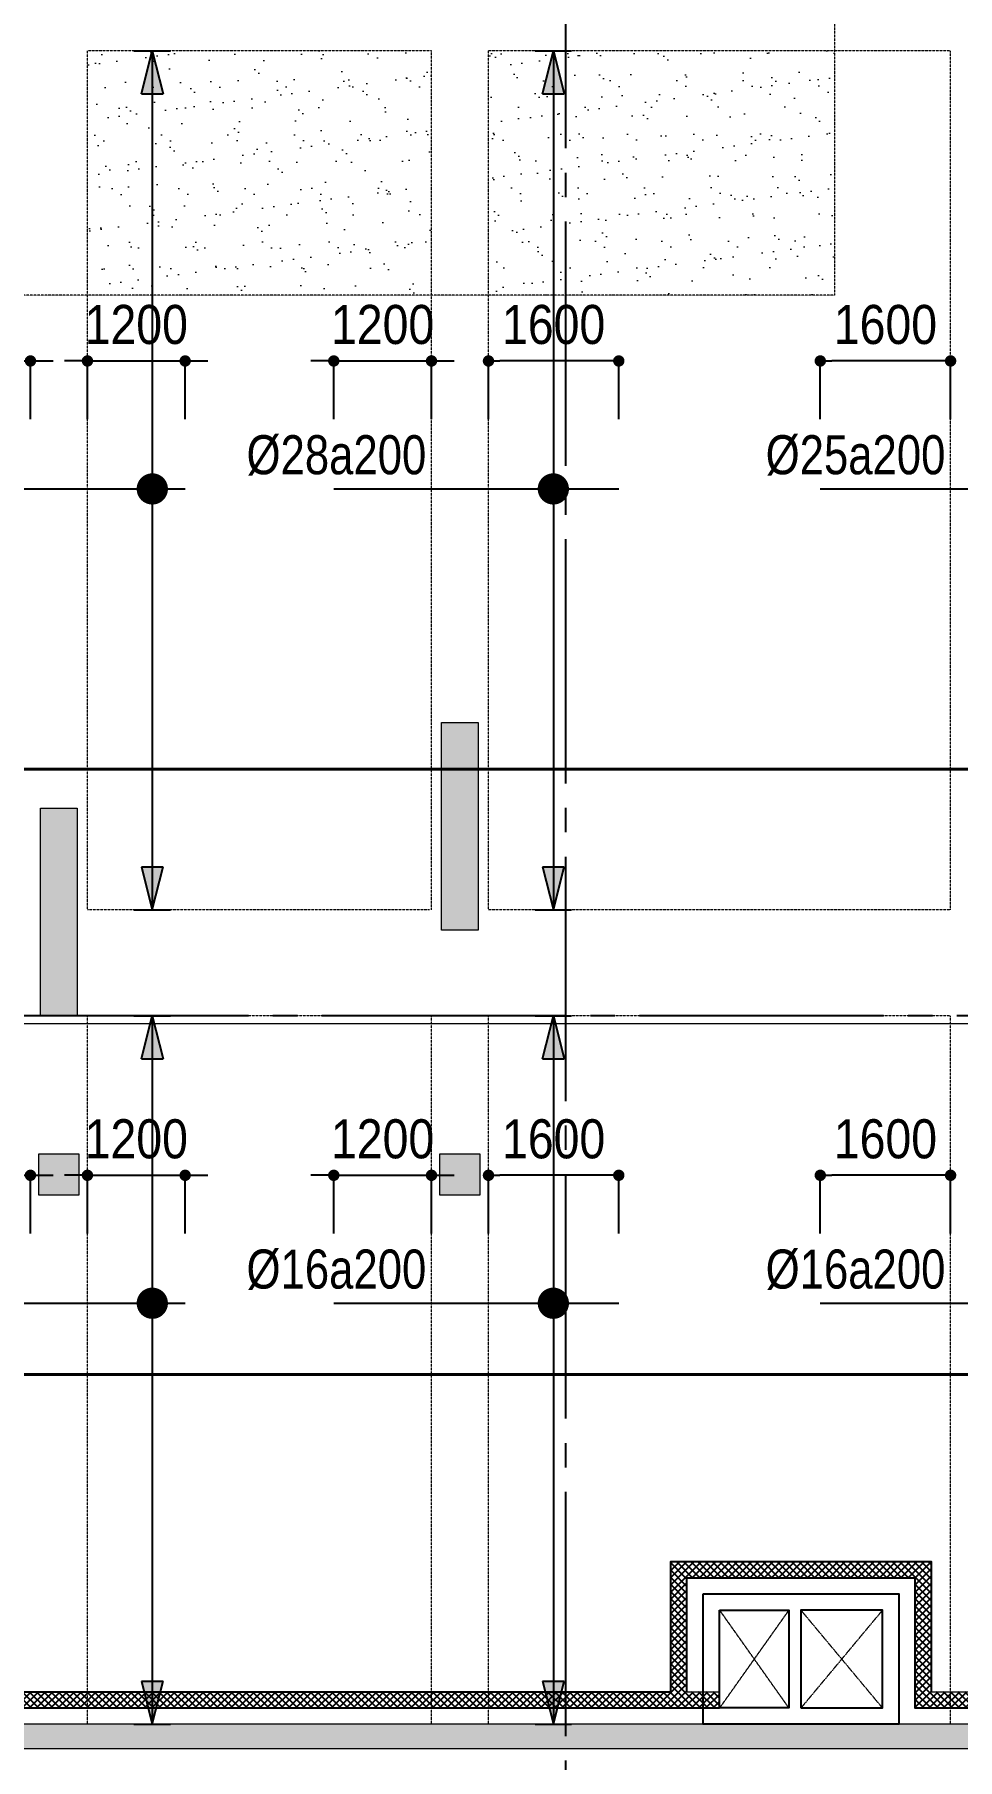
# Model space of a CAD drawing. Header units: millimetres. Extents: x -3819597 to -2591384, y 582389 to 820195.
# Drawn here: x -3667720 to -3656385, y 600848 to 622031 of the extents above; entities that cross this region are included whole.
import ezdxf
from ezdxf.enums import TextEntityAlignment as Align

# ---------------------------------------------------------------- set-up
doc = ezdxf.new("R2010")
doc.units = ezdxf.units.MM
doc.header["$MEASUREMENT"] = 0
for name, pattern in [('CENTER', [2, 1.25, -0.25, 0.25, -0.25]), ('CHG_XX_Cot_Ham 2$0$MB_Luoi truc$0$HTT Hidden 21', [3, 2, -1]), ('CHG_XX_Damsan_Ham 2$0$CHG_XX_Damsan_Ham 2$0$HIDDEN', [0.375, 0.25, -0.125]), ('CHG_XX_Luoi truc$0$MB_Luoi truc$0$Center101', [13, 10, -1, 1, -1]), ('HIDDEN', [0.375, 0.25, -0.125])]:
    doc.linetypes.add(name, pattern=pattern)
doc.layers.get('0').update_dxf_attribs({"lineweight": 9})
doc.layers.get('Defpoints').update_dxf_attribs({"color": 10, "lineweight": 0})
for name, color, linetype in [('02HN. TEXT B', 1, 'Continuous'), ('08HN. SSS X', 6, 'Continuous'), ('12HN. GRID', 1, 'CENTER'), ('CHG_XX_Damsan_Ham 2$0$CHG_XX_Damsan_Ham 2$0$MEP-00-GENERAL-35', 2, 'Continuous'), ('CHG_XX_Luoi truc$0$Grid', 34, 'Continuous'), ('CHG_XX_Luoi truc$0$Grid Line', 8, 'CHG_XX_Luoi truc$0$MB_Luoi truc$0$Center101'), ('dim', 51, 'Continuous')]:
    doc.layers.add(name, color=color, linetype=linetype)
for name, color, linetype, lineweight, plot in [('CHG_XX_Cot_Ham 2$0$NS-Column-H2', 90, 'Continuous', 13, False), ('CHG_XX_Cot_Ham 2$0$NS-Column-H2 @ 1', 90, 'Continuous', 13, False), ('CHG_XX_Cot_Ham 2$0$NS-Column-H2 @ 150', 90, 'Continuous', 13, False)]:
    doc.layers.add(name, color=color, linetype=linetype, lineweight=lineweight, plot=plot)
for name, color, linetype, lineweight in [('CHG_XX_Cot_Ham 2$0$NS-Pier-H2', 150, 'Continuous', 13), ('CHG_XX_Cot_Ham 2$0$NS-Pier-H2 @ 1', 150, 'Continuous', 13), ('CHG_XX_Cot_Ham 2$0$NS-Pier-H2 @ 150', 150, 'Continuous', 13), ("CHG_XX_Damsan_Ham 2$0$CHG_XX_Damsan_Ham 2$0$'S_General_Hidden_1 Thin", 1, 'CHG_XX_Damsan_Ham 2$0$CHG_XX_Damsan_Ham 2$0$HIDDEN', 18), ('CHG_XX_Damsan_Ham 2$0$CHG_XX_Damsan_Ham 2$0$CHG_XX_Damsan_Ham 2$0$Start net bao', 3, 'Continuous', 18), ('CHG_XX_Damsan_Ham 2$0$CHG_XX_Damsan_Ham 2$0$DBAO', 3, 'Continuous', 13), ('CHG_XX_Damsan_Ham 2$0$CHG_XX_Damsan_Ham 2$0$DMo', 9, 'CHG_XX_Damsan_Ham 2$0$CHG_XX_Damsan_Ham 2$0$HIDDEN', 9), ('CHG_XX_Damsan_Ham 2$0$CHG_XX_Damsan_Ham 2$0$DTE-MEP-H-SLAB TEXT', 3, 'Continuous', 0), ('CHG_XX_Damsan_Ham 2$0$CHG_XX_Damsan_Ham 2$0$mach ngung thi cong', 6, 'Continuous', 13), ('CHG_XX_Damsan_Ham 2$0$CHG_XX_Damsan_Ham 2$0$Start hatch', 8, 'Continuous', 25), ('CHG_XX_Damsan_Ham 2$0$CHG_XX_Damsan_Ham 2$0$Start net bao', 3, 'Continuous', 18), ('CHG_XX_Damsan_Ham 2$0$HATCH', 57, 'Continuous', 9), ('CHG_XX_Damsan_Ham 2$0$mach ngung thi cong', 6, 'Continuous', 13), ('thep chay suot', 5, 'HIDDEN', 40)]:
    doc.layers.add(name, color=color, linetype=linetype, lineweight=lineweight)
doc.styles.add('[HN042014]STYLE', font='arial.ttf', dxfattribs={"width": 0.8})
doc.styles.add('CHG_XX_Luoi truc$0$MB_Luoi truc$0$Grid A-F$0$VNI-HelveCB', font='VHELVCB_0.TTF')
doc.styles.add('MB_Luoi truc$0$Arial_C', font='arial.ttf', dxfattribs={"width": 0.85})
doc.dimstyles.new('200', dxfattribs={"dimscale": 200, "dimtxt": 2.4, "dimasz": 0.7, "dimexe": 0.0003, "dimexo": 0, "dimgap": 1, "dimtad": 1, "dimdec": 0, "dimzin": 12, "dimdsep": 46, "dimtxsty": 'MB_Luoi truc$0$Arial_C', "dimblk": 'MB_Luoi truc$0$_Dot', "dimcen": 0.5, "dimclrd": 256, "dimclre": 8, "dimclrt": 1, "dimadec": 0, "dimazin": 0, "dimtfac": 1, "dimtdec": 0, "dimtix": 1, "dimtmove": 2, "dimatfit": 3, "dimldrblk": 'MB_Luoi truc$0$HTT Arrow 30', "dimfxl": 1, "dimtolj": 1, "dimtzin": 0, "dimlwe": -1, "dimarcsym": 0})

# ---------------------------------------------------------------- blocks, each defined once
blk = doc.blocks.new('*U710')
at = {"layer": 'thep chay suot', "linetype": 'HIDDEN', "ltscale": 10}
blk.add_line((-14696.6, 0), (9801.3, 0), dxfattribs=at)
at = {"layer": '02HN. TEXT B', "linetype": 'ByBlock', "style": '[HN042014]STYLE', "width": 0.8, "flags": 8}
blk.add_attdef('0', text='', height=160, dxfattribs=at).set_placement((-351.3, 260), align=Align.MIDDLE_CENTER)
blk.add_attdef('1', text='', height=160, dxfattribs=at).set_placement((151.8, 180), align=Align.MIDDLE_LEFT)
at = {"layer": 'Defpoints', "color": 9, "linetype": 'ByBlock', "style": '[HN042014]STYLE', "width": 0.8, "flags": 9}
for tag, p in [('2', (-13745.6, -1000)), ('3', (-13745.6, -1404.8)), ('4', (-13745.6, -1809.5)), ('5', (-13745.6, -2200))]:
    blk.add_attdef(tag, text='', height=250, dxfattribs=at).set_placement(p, align=Align.MIDDLE_CENTER)
blk = doc.blocks.new('MB_Luoi truc$0$_Dot')
at = {"color": 0, "linetype": 'ByBlock', "lineweight": -2}
blk.add_line((-0.5, 0), (-1, 0), dxfattribs=at)
at = {"color": 0, "linetype": 'ByBlock', "const_width": 0.5}
blk.add_lwpolyline([(-0.25, 0, 1), (0.25, 0, 1)], format="xyb", close=True, dxfattribs=at)
blk = doc.blocks.new('*D601')
at = {"layer": 'Defpoints', "color": 0, "ltscale": 1500, "transparency": 16777216}
for p in [(-3667770, 608022), (-3669271, 607306), (-3667770, 607306)]:
    blk.add_point(p, dxfattribs=at)
at = {"layer": 'dim', "lineweight": -2, "ltscale": 1500, "transparency": 16777216}
for p, q in [((-3669411, 608022), (-3669551, 608022)), ((-3669271, 608022), (-3667770, 608022)), ((-3667630, 608022), (-3667490, 608022))]:
    blk.add_line(p, q, dxfattribs=at)
at = {"layer": 'dim', "color": 8, "ltscale": 1500, "transparency": 16777216}
for p, q in [((-3669271, 607306), (-3669271, 608022)), ((-3667770, 607306), (-3667770, 608022))]:
    blk.add_line(p, q, dxfattribs=at)
at = {"layer": 'dim', "lineweight": -2, "ltscale": 1500, "transparency": 16777216, "xscale": 140, "yscale": 140, "zscale": 140}
blk.add_blockref('MB_Luoi truc$0$_Dot', (-3669271, 608022), dxfattribs=at)
at = {"layer": 'dim', "lineweight": -2, "ltscale": 1500, "transparency": 16777216, "xscale": 140, "yscale": 140, "zscale": 140, "rotation": 180}
blk.add_blockref('MB_Luoi truc$0$_Dot', (-3667770, 608022), dxfattribs=at)
at = {"layer": 'dim', "color": 1, "ltscale": 1500, "transparency": 16777216, "insert": (-3668520, 608467), "char_height": 480, "attachment_point": 5, "style": 'MB_Luoi truc$0$Arial_C'}
blk.add_mtext('\\A1;1500', dxfattribs=at)
blk = doc.blocks.new('MB_Luoi truc$0$HTT Arrow 30')
blk.add_hatch(color=256).paths.add_polyline_path([(-2.5, 0.375), (-2.5, -0.375), (0, 0)])
at = {"color": 0, "linetype": 'ByBlock', "lineweight": -2}
for p, q in [((0, 0), (-2.5, 0.375)), ((-2.5, -0.375), (-2.5, 0.375)), ((0, 0), (-2.5, -0.375))]:
    blk.add_line(p, q, dxfattribs=at)
blk = doc.blocks.new('*D603')
at = {"layer": 'Defpoints', "color": 0, "ltscale": 1500, "transparency": 16777216}
for p in [(-3665870, 608022), (-3667070, 607306), (-3665870, 607306)]:
    blk.add_point(p, dxfattribs=at)
at = {"layer": 'dim', "lineweight": -2, "ltscale": 1500, "transparency": 16777216}
for p, q in [((-3667210, 608022), (-3667350, 608022)), ((-3667070, 608022), (-3665870, 608022)), ((-3665730, 608022), (-3665590, 608022))]:
    blk.add_line(p, q, dxfattribs=at)
at = {"layer": 'dim', "color": 8, "ltscale": 1500, "transparency": 16777216}
for p, q in [((-3667070, 607306), (-3667070, 608022)), ((-3665870, 607306), (-3665870, 608022))]:
    blk.add_line(p, q, dxfattribs=at)
at = {"layer": 'dim', "lineweight": -2, "ltscale": 1500, "transparency": 16777216, "xscale": 140, "yscale": 140, "zscale": 140}
blk.add_blockref('MB_Luoi truc$0$_Dot', (-3667070, 608022), dxfattribs=at)
at = {"layer": 'dim', "lineweight": -2, "ltscale": 1500, "transparency": 16777216, "xscale": 140, "yscale": 140, "zscale": 140, "rotation": 180}
blk.add_blockref('MB_Luoi truc$0$_Dot', (-3665870, 608022), dxfattribs=at)
at = {"layer": 'dim', "color": 1, "ltscale": 1500, "transparency": 16777216, "insert": (-3666470, 608467), "char_height": 480, "attachment_point": 5, "style": 'MB_Luoi truc$0$Arial_C'}
blk.add_mtext('\\A1;1200', dxfattribs=at)
blk = doc.blocks.new('*D604')
at = {"layer": 'Defpoints', "color": 0, "ltscale": 1500, "transparency": 16777216}
for p in [(-3662845, 608022), (-3664045, 607306), (-3662845, 607306)]:
    blk.add_point(p, dxfattribs=at)
at = {"layer": 'dim', "lineweight": -2, "ltscale": 1500, "transparency": 16777216}
for p, q in [((-3664185, 608022), (-3664325, 608022)), ((-3664045, 608022), (-3662845, 608022)), ((-3662705, 608022), (-3662565, 608022))]:
    blk.add_line(p, q, dxfattribs=at)
at = {"layer": 'dim', "color": 8, "ltscale": 1500, "transparency": 16777216}
for p, q in [((-3664045, 607306), (-3664045, 608022)), ((-3662845, 607306), (-3662845, 608022))]:
    blk.add_line(p, q, dxfattribs=at)
at = {"layer": 'dim', "lineweight": -2, "ltscale": 1500, "transparency": 16777216, "xscale": 140, "yscale": 140, "zscale": 140}
blk.add_blockref('MB_Luoi truc$0$_Dot', (-3664045, 608022), dxfattribs=at)
at = {"layer": 'dim', "lineweight": -2, "ltscale": 1500, "transparency": 16777216, "xscale": 140, "yscale": 140, "zscale": 140, "rotation": 180}
blk.add_blockref('MB_Luoi truc$0$_Dot', (-3662845, 608022), dxfattribs=at)
at = {"layer": 'dim', "color": 1, "ltscale": 1500, "transparency": 16777216, "insert": (-3663445, 608467), "char_height": 480, "attachment_point": 5, "style": 'MB_Luoi truc$0$Arial_C'}
blk.add_mtext('\\A1;1200', dxfattribs=at)
blk = doc.blocks.new('*D605')
at = {"layer": 'Defpoints', "color": 0, "ltscale": 1500, "transparency": 16777216}
for p in [(-3662145, 608022), (-3662145, 607306), (-3660545, 607306)]:
    blk.add_point(p, dxfattribs=at)
at = {"layer": 'dim', "color": 8, "ltscale": 1500, "transparency": 16777216}
for p, q in [((-3662145, 607306), (-3662145, 608022)), ((-3660545, 607306), (-3660545, 608022))]:
    blk.add_line(p, q, dxfattribs=at)
at = {"layer": 'dim', "lineweight": -2, "ltscale": 1500, "transparency": 16777216}
blk.add_line((-3660685, 608022), (-3662005, 608022), dxfattribs=at)
at = {"layer": 'dim', "lineweight": -2, "ltscale": 1500, "transparency": 16777216, "xscale": 140, "yscale": 140, "zscale": 140, "rotation": 180}
blk.add_blockref('MB_Luoi truc$0$_Dot', (-3662145, 608022), dxfattribs=at)
at = {"layer": 'dim', "lineweight": -2, "ltscale": 1500, "transparency": 16777216, "xscale": 140, "yscale": 140, "zscale": 140}
blk.add_blockref('MB_Luoi truc$0$_Dot', (-3660545, 608022), dxfattribs=at)
at = {"layer": 'dim', "color": 1, "ltscale": 1500, "transparency": 16777216, "insert": (-3661345, 608467), "char_height": 480, "attachment_point": 5, "style": 'MB_Luoi truc$0$Arial_C'}
blk.add_mtext('\\A1;1600', dxfattribs=at)
blk = doc.blocks.new('*D606')
at = {"layer": 'Defpoints', "color": 0, "ltscale": 1500, "transparency": 16777216}
for p in [(-3658070, 608022), (-3658070, 607306), (-3656470, 607306)]:
    blk.add_point(p, dxfattribs=at)
at = {"layer": 'dim', "color": 8, "ltscale": 1500, "transparency": 16777216}
for p, q in [((-3658070, 607306), (-3658070, 608022)), ((-3656470, 607306), (-3656470, 608022))]:
    blk.add_line(p, q, dxfattribs=at)
at = {"layer": 'dim', "lineweight": -2, "ltscale": 1500, "transparency": 16777216}
blk.add_line((-3656610, 608022), (-3657930, 608022), dxfattribs=at)
at = {"layer": 'dim', "lineweight": -2, "ltscale": 1500, "transparency": 16777216, "xscale": 140, "yscale": 140, "zscale": 140, "rotation": 180}
blk.add_blockref('MB_Luoi truc$0$_Dot', (-3658070, 608022), dxfattribs=at)
at = {"layer": 'dim', "lineweight": -2, "ltscale": 1500, "transparency": 16777216, "xscale": 140, "yscale": 140, "zscale": 140}
blk.add_blockref('MB_Luoi truc$0$_Dot', (-3656470, 608022), dxfattribs=at)
at = {"layer": 'dim', "color": 1, "ltscale": 1500, "transparency": 16777216, "insert": (-3657270, 608467), "char_height": 480, "attachment_point": 5, "style": 'MB_Luoi truc$0$Arial_C'}
blk.add_mtext('\\A1;1600', dxfattribs=at)
blk = doc.blocks.new('*U613')
at = {"layer": '12HN. GRID', "linetype": 'Continuous'}
h = blk.add_hatch(color=256, dxfattribs=at)
h.dxf.hatch_style = 1
h.paths.add_polyline_path([(-44, 1000.7), (44, 1000.7), (0, 1176.7)])
h = blk.add_hatch(color=256, dxfattribs=at)
h.dxf.hatch_style = 1
h.paths.add_polyline_path([(0, -1723.3), (44, -1547.3), (-44, -1547.3)])
at = {"layer": '08HN. SSS X', "linetype": 'ByBlock', "ltscale": 10}
for p, q in [((-999, 0), (134.4, 0)), ((-999, 0), (-999, 0)), ((134.4, 0), (134.4, 0))]:
    blk.add_line(p, q, dxfattribs=at)
at = {"layer": '12HN. GRID', "linetype": 'Continuous'}
for p, q in [((-75, 1176.7), (75, 1176.7)), ((-44, 1000.7), (0, 1176.7)), ((0, 1176.7), (0, -1723.3)), ((0, 1176.7), (44, 1000.7)), ((-44, 1000.7), (44, 1000.7)), ((-44, -1547.3), (44, -1547.3)), ((-44, -1547.3), (0, -1723.3)), ((0, -1723.3), (44, -1547.3)), ((-75, -1723.3), (75, -1723.3))]:
    blk.add_line(p, q, dxfattribs=at)
at = {"layer": '12HN. GRID', "linetype": 'Continuous', "const_width": 64, "flags": 128}
blk.add_lwpolyline([(-32, 0, 1), (32, 0, 1)], format="xyb", close=True, dxfattribs=at)
at = {"layer": '02HN. TEXT B', "linetype": 'ByBlock', "style": '[HN042014]STYLE', "width": 0.8, "flags": 8}
blk.add_attdef('1', text='', height=160, dxfattribs=at).set_placement((-1255.7, 140), align=Align.MIDDLE_LEFT)
blk.add_attdef('0', text='', height=160, dxfattribs=at).set_placement((1102.5, 160), align=Align.MIDDLE_CENTER)
at = {"layer": 'Defpoints', "color": 9, "linetype": 'ByBlock', "style": '[HN042014]STYLE', "width": 0.8, "flags": 9}
for tag, p in [('2', (3036.6, 12888.4)), ('3', (3036.6, 12483.6)), ('4', (3036.6, 12078.9)), ('5', (3036.6, 11688.4))]:
    blk.add_attdef(tag, text='', height=250, dxfattribs=at).set_placement(p, align=Align.MIDDLE_CENTER)
blk = doc.blocks.new('*U612')
at = {"layer": '12HN. GRID', "linetype": 'Continuous'}
h = blk.add_hatch(color=256, dxfattribs=at)
h.dxf.hatch_style = 1
h.paths.add_polyline_path([(-44, 1000.7), (44, 1000.7), (0, 1176.7)])
h = blk.add_hatch(color=256, dxfattribs=at)
h.dxf.hatch_style = 1
h.paths.add_polyline_path([(0, -1723.3), (44, -1547.3), (-44, -1547.3)])
at = {"layer": '08HN. SSS X', "linetype": 'ByBlock', "ltscale": 10}
for p, q in [((-898.9, 0), (267.8, 0)), ((-898.9, 0), (-898.9, 0)), ((267.8, 0), (267.8, 0))]:
    blk.add_line(p, q, dxfattribs=at)
at = {"layer": '12HN. GRID', "linetype": 'Continuous'}
for p, q in [((-75, 1176.7), (75, 1176.7)), ((-44, 1000.7), (0, 1176.7)), ((0, 1176.7), (0, -1723.3)), ((0, 1176.7), (44, 1000.7)), ((-44, 1000.7), (44, 1000.7)), ((-44, -1547.3), (44, -1547.3)), ((-44, -1547.3), (0, -1723.3)), ((0, -1723.3), (44, -1547.3)), ((-75, -1723.3), (75, -1723.3))]:
    blk.add_line(p, q, dxfattribs=at)
at = {"layer": '12HN. GRID', "linetype": 'Continuous', "const_width": 64, "flags": 128}
blk.add_lwpolyline([(-32, 0, 1), (32, 0, 1)], format="xyb", close=True, dxfattribs=at)
at = {"layer": '02HN. TEXT B', "linetype": 'ByBlock', "style": '[HN042014]STYLE', "width": 0.8, "flags": 8}
blk.add_attdef('1', text='', height=160, dxfattribs=at).set_placement((-1255.7, 140), align=Align.MIDDLE_LEFT)
blk.add_attdef('0', text='', height=160, dxfattribs=at).set_placement((1102.5, 160), align=Align.MIDDLE_CENTER)
at = {"layer": 'Defpoints', "color": 9, "linetype": 'ByBlock', "style": '[HN042014]STYLE', "width": 0.8, "flags": 9}
for tag, p in [('2', (3036.6, 12888.4)), ('3', (3036.6, 12483.6)), ('4', (3036.6, 12078.9)), ('5', (3036.6, 11688.4))]:
    blk.add_attdef(tag, text='', height=250, dxfattribs=at).set_placement(p, align=Align.MIDDLE_CENTER)
blk = doc.blocks.new('*U611')
at = {"layer": '12HN. GRID', "linetype": 'Continuous'}
h = blk.add_hatch(color=256, dxfattribs=at)
h.dxf.hatch_style = 1
h.paths.add_polyline_path([(-44, 1000.7), (44, 1000.7), (0, 1176.7)])
h = blk.add_hatch(color=256, dxfattribs=at)
h.dxf.hatch_style = 1
h.paths.add_polyline_path([(0, -1723.3), (44, -1547.3), (-44, -1547.3)])
at = {"layer": '08HN. SSS X', "linetype": 'ByBlock', "ltscale": 10}
for p, q in [((-1032.2, 0), (267.8, 0)), ((-1032.2, 0), (-1032.2, 0)), ((267.8, 0), (267.8, 0))]:
    blk.add_line(p, q, dxfattribs=at)
at = {"layer": '12HN. GRID', "linetype": 'Continuous'}
for p, q in [((-75, 1176.7), (75, 1176.7)), ((-44, 1000.7), (0, 1176.7)), ((0, 1176.7), (0, -1723.3)), ((0, 1176.7), (44, 1000.7)), ((-44, 1000.7), (44, 1000.7)), ((-44, -1547.3), (44, -1547.3)), ((-44, -1547.3), (0, -1723.3)), ((0, -1723.3), (44, -1547.3)), ((-75, -1723.3), (75, -1723.3))]:
    blk.add_line(p, q, dxfattribs=at)
at = {"layer": '12HN. GRID', "linetype": 'Continuous', "const_width": 64, "flags": 128}
blk.add_lwpolyline([(-32, 0, 1), (32, 0, 1)], format="xyb", close=True, dxfattribs=at)
at = {"layer": '02HN. TEXT B', "linetype": 'ByBlock', "style": '[HN042014]STYLE', "width": 0.8, "flags": 8}
blk.add_attdef('1', text='', height=160, dxfattribs=at).set_placement((-1255.7, 140), align=Align.MIDDLE_LEFT)
blk.add_attdef('0', text='', height=160, dxfattribs=at).set_placement((1102.5, 160), align=Align.MIDDLE_CENTER)
at = {"layer": 'Defpoints', "color": 9, "linetype": 'ByBlock', "style": '[HN042014]STYLE', "width": 0.8, "flags": 9}
for tag, p in [('2', (3036.6, 12888.4)), ('3', (3036.6, 12483.6)), ('4', (3036.6, 12078.9)), ('5', (3036.6, 11688.4))]:
    blk.add_attdef(tag, text='', height=250, dxfattribs=at).set_placement(p, align=Align.MIDDLE_CENTER)
blk = doc.blocks.new('*U713')
at = {"layer": 'thep chay suot', "linetype": 'HIDDEN', "ltscale": 10}
blk.add_line((-15032.7, 0), (9465.2, 0), dxfattribs=at)
at = {"layer": '02HN. TEXT B', "linetype": 'ByBlock', "style": '[HN042014]STYLE', "width": 0.8, "flags": 8}
blk.add_attdef('0', text='', height=160, dxfattribs=at).set_placement((-351.3, 260), align=Align.MIDDLE_CENTER)
blk.add_attdef('1', text='', height=160, dxfattribs=at).set_placement((151.8, -170.6), align=Align.MIDDLE_LEFT)
at = {"layer": 'Defpoints', "color": 9, "linetype": 'ByBlock', "style": '[HN042014]STYLE', "width": 0.8, "flags": 9}
for tag, p in [('2', (-14081.8, -1178)), ('3', (-14081.8, -1582.8)), ('4', (-14081.8, -1987.5)), ('5', (-14081.8, -2378))]:
    blk.add_attdef(tag, text='', height=250, dxfattribs=at).set_placement(p, align=Align.MIDDLE_CENTER)
blk = doc.blocks.new('*U1035')
at = {"layer": 'CHG_XX_Cot_Ham 2$0$NS-Pier-H2 @ 1'}
h = blk.add_hatch(color=256, dxfattribs=at)
h.dxf.hatch_style = 1
h.paths.add_polyline_path([(450, 0), (0, 0), (0, -2550), (450, -2550)])
at = {"layer": 'CHG_XX_Cot_Ham 2$0$NS-Pier-H2 @ 150'}
h = blk.add_hatch(color=256, dxfattribs=at)
h.dxf.hatch_style = 1
h.paths.add_polyline_path([(450, 0), (0, 0), (0, -2550), (450, -2550)])
blk = doc.blocks.new('CHG_XX_Cot_Ham 2$0$Block A_C450x2250')
at = {"layer": 'CHG_XX_Cot_Ham 2$0$NS-Pier-H2'}
blk.add_lwpolyline([(450, -2550), (0, -2550), (0, 0), (450, 0)], close=True, dxfattribs=at)
blk.add_blockref('*U1035', (0, 0), dxfattribs=at)
blk = doc.blocks.new('*U1037')
at = {"layer": 'CHG_XX_Cot_Ham 2$0$NS-Column-H2 @ 1'}
h = blk.add_hatch(color=256, dxfattribs=at)
h.dxf.hatch_style = 1
h.paths.add_polyline_path([(-250, -250), (-250, 250), (250, 250), (250, -250)])
at = {"layer": 'CHG_XX_Cot_Ham 2$0$NS-Column-H2 @ 150'}
h = blk.add_hatch(color=256, dxfattribs=at)
h.dxf.hatch_style = 1
h.paths.add_polyline_path([(-250, -250), (-250, 250), (250, 250), (250, -250)])
blk = doc.blocks.new('CHG_XX_Cot_Ham 2$0$500x500')
at = {"layer": 'CHG_XX_Cot_Ham 2$0$NS-Column-H2'}
blk.add_lwpolyline([(250, -250), (250, 250), (-250, 250), (-250, -250)], close=True, dxfattribs=at)
blk.add_blockref('*U1037', (0, 0), dxfattribs=at)
blk = doc.blocks.new('*U1029')
at = {"layer": 'CHG_XX_Luoi truc$0$Grid Line'}
blk.add_line((0, 0), (0, 608), dxfattribs=at)
at = {"layer": 'CHG_XX_Luoi truc$0$Grid', "lineweight": -2, "style": 'CHG_XX_Luoi truc$0$MB_Luoi truc$0$Grid A-F$0$VNI-HelveCB'}
for tag, p in [('GRIDSUB', (0, 617)), ('GRID', (0, -9))]:
    blk.add_attdef(tag, text='', height=5, dxfattribs=at).set_placement(p, align=Align.MIDDLE)
blk = doc.blocks.new('*U1031')
at = {"layer": 'CHG_XX_Luoi truc$0$Grid Line'}
blk.add_line((0, 0), (0, 438), dxfattribs=at)
at = {"layer": 'CHG_XX_Luoi truc$0$Grid', "lineweight": -2, "style": 'CHG_XX_Luoi truc$0$MB_Luoi truc$0$Grid A-F$0$VNI-HelveCB'}
for tag, p in [('GRIDSUB', (0, 447)), ('GRID', (0, -9))]:
    blk.add_attdef(tag, text='', height=5, dxfattribs=at).set_placement(p, align=Align.MIDDLE)
blk = doc.blocks.new('CHG_XX_Luoi truc')
at = {"layer": 'CHG_XX_Luoi truc$0$Grid', "xscale": 300, "yscale": 300, "zscale": 300}
blk.add_blockref('*U1029', (87300, -12747), dxfattribs=at)
at = {"layer": 'CHG_XX_Luoi truc$0$Grid', "xscale": 300.0000000000013, "yscale": 300.0000000000013, "zscale": 300.0000000000013, "rotation": 90}
blk.add_blockref('*U1031', (110703, 0), dxfattribs=at)
blk = doc.blocks.new('CHG_XX_Cot_Ham 2')
at = {"layer": 'CHG_XX_Cot_Ham 2$0$NS-Pier-H2'}
h = blk.add_hatch(color=256, dxfattribs=at)
h.dxf.hatch_style = 1
h.paths.add_polyline_path([(99639.2, 163400), (-10900, 163400), (-10900, 85450), (-300, 85450), (-300, 84050), (32350, 84050), (32350, -9000), (103575.5, -9000), (106050, -6022), (106050, 158254.3)])
h.paths.add_polyline_path([(99533.7, 163100), (105750, 158110.4), (105750, 90450), (105650, 90450), (105750, 90450), (105750, 13850), (105750, 13722.3), (105750, -5913.6), (103434.7, -8700), (93599.8, -8700), (93299.8, -8700), (32650, -8700), (32650, 84350), (0, 84350), (0, 85750), (-10600, 85750), (-10600, 163100), (93600, 163100)], flags=16)
for p, q in [((93599.8, -8700), (32650, -8700)), ((103575.5, -9000), (32350, -9000))]:
    blk.add_line(p, q, dxfattribs=at)
at = {"layer": 'CHG_XX_Cot_Ham 2$0$NS-Pier-H2', "linetype": 'CHG_XX_Cot_Ham 2$0$MB_Luoi truc$0$HTT Hidden 21'}
blk.add_lwpolyline([(99639.2, 163400), (106050, 158254.3), (106050, -6022), (103575.5, -9000), (32350, -9000), (32350, 84050), (-300, 84050), (-300, 85450), (-10900, 85450), (-10900, 163400)], close=True, dxfattribs=at)
at = {"layer": 'CHG_XX_Cot_Ham 2$0$NS-Column-H2'}
for p in [(81075, -1950), (86000, -1950)]:
    blk.add_blockref('CHG_XX_Cot_Ham 2$0$500x500', p, dxfattribs=at)
at = {"layer": 'CHG_XX_Cot_Ham 2$0$NS-Pier-H2'}
for name, p in [('CHG_XX_Luoi truc', (0, 0)), ('CHG_XX_Cot_Ham 2$0$Block A_C450x2250', (85775, 3600)), ('CHG_XX_Cot_Ham 2$0$Block A_C450x2250', (80850, 2550))]:
    blk.add_blockref(name, p, dxfattribs=at)
blk = doc.blocks.new('CHG_XX_Damsan_Ham 2$0$CHG_XX_Damsan_Ham 2$0$sdfsgdh')
at = {"layer": 'CHG_XX_Damsan_Ham 2$0$CHG_XX_Damsan_Ham 2$0$Start hatch', "ltscale": 0.5}
h = blk.add_hatch(dxfattribs=at)
h.set_pattern_fill('ANSI37', color=256, scale=500)
h.set_pattern_definition([(45, (273994.73, -7150), (-44.194174, 44.194174), []), (135, (273994.73, -7150), (-44.194174, -44.194174), [])])
h.paths.add_polyline_path([(99888, -169200), (99488, -169200), (99488, -167800), (102288, -167800), (102288, -169400), (103600, -169400), (103600, -146850), (103600, -146650), (103400, -146650), (103400, -169200), (102488, -169200), (102488, -167600), (99288, -167600), (99288, -169200), (45350, -169200), (45350, -169400), (99888, -169400)])
at = {"layer": 'CHG_XX_Damsan_Ham 2$0$CHG_XX_Damsan_Ham 2$0$DTE-MEP-H-SLAB TEXT', "color": 2, "ltscale": 0.5}
for p, q in [((99488, -169200), (99888, -169200)), ((99888, -169200), (99888, -169400))]:
    blk.add_line(p, q, dxfattribs=at)
at = {"layer": 'CHG_XX_Damsan_Ham 2$0$CHG_XX_Damsan_Ham 2$0$DTE-MEP-H-SLAB TEXT', "color": 2, "ltscale": 0.5, "flags": 128}
blk.add_lwpolyline([(102488, -169200), (103400, -169200), (103400, -146650), (116050, -146650), (116050, -126126)], dxfattribs=at)
at = {"layer": 'CHG_XX_Damsan_Ham 2$0$CHG_XX_Damsan_Ham 2$0$MEP-00-GENERAL-35'}
for points in [[(99488, -169200), (99488, -167800), (102288, -167800), (102288, -169400), (103600, -169400), (103600, -146850), (116250, -146850), (116250, -125526)], [(43750, -166800), (45350, -166800), (45350, -169200), (99288, -169200)], [(43750, -167000), (45150, -167000), (45150, -169400), (99888, -169400)], [(99288, -169200), (99288, -167600), (102488, -167600), (102488, -169200)]]:
    blk.add_lwpolyline(points, dxfattribs=at)
for points in [[(99688, -168000), (102088, -168000), (102088, -169600), (99688, -169600)], [(99888, -168200), (100738, -168200), (100738, -169400), (99888, -169400)], [(100888, -169400), (101888, -169400), (101888, -168200), (100888, -168200)]]:
    blk.add_lwpolyline(points, close=True, dxfattribs=at)
blk = doc.blocks.new('CHG_XX_Damsan_Ham 2', base_point=(3089256, -609981))
at = {"layer": 'CHG_XX_Damsan_Ham 2$0$HATCH'}
h = blk.add_hatch(dxfattribs=at)
h.set_pattern_fill('AR-SAND', color=256, scale=262.5)
h.paths.add_polyline_path([(85650, 11850), (81425, 11850), (81425, 8850), (85650, 8850)])
h = blk.add_hatch(dxfattribs=at)
h.set_pattern_fill('AR-SAND', color=256, scale=262.5)
h.paths.add_polyline_path([(87300, 11850), (86350, 11850), (86350, 8850), (87300, 8850)])
h = blk.add_hatch(dxfattribs=at)
h.set_pattern_fill('AR-SAND', color=256, scale=262.5)
h.paths.add_polyline_path([(90600, 11850), (87300, 11850), (87300, 8850), (90600, 8850)])
at = {"layer": "CHG_XX_Damsan_Ham 2$0$CHG_XX_Damsan_Ham 2$0$'S_General_Hidden_1 Thin", "ltscale": 10}
for p, q in [((90600, 23519), (90600, 8850)), ((85650, 11850), (81425, 11850)), ((81425, 1300), (81425, 11850)), ((85650, 1302), (85650, 11850)), ((92025, 11850), (86350, 11850)), ((86350, 1300), (86350, 11850)), ((92025, 1301), (92025, 11850)), ((90600, 8850), (76425, 8850)), ((85625, 1300), (81425, 1300)), ((92025, 1300), (86350, 1300)), ((81425, -8700), (81425, 3)), ((85650, -8700), (85650, 2)), ((86350, -8700), (86350, 2)), ((85650, 0), (81425, 0)), ((92025, 0), (86350, 0)), ((92025, -8700), (92025, 0))]:
    blk.add_line(p, q, dxfattribs=at)
at = {"layer": 'CHG_XX_Damsan_Ham 2$0$CHG_XX_Damsan_Ham 2$0$CHG_XX_Damsan_Ham 2$0$Start net bao'}
for points in [[(-10900, 163400), (99639, 163400), (106050, 158250), (106050, -6022), (103576, -9000), (32350, -9000), (32350, 84050), (-300, 84050)], [(93300, -8700), (32650, -8700), (32650, 84350), (0, 84350)]]:
    blk.add_lwpolyline(points, dxfattribs=at)
at = {"layer": 'CHG_XX_Damsan_Ham 2$0$CHG_XX_Damsan_Ham 2$0$DMo'}
for p, q in [((89188, -7300), (90038, -8500)), ((90038, -7300), (89188, -8500)), ((90188, -7300), (91188, -8500)), ((91188, -7300), (90188, -8500))]:
    blk.add_line(p, q, dxfattribs=at)
at = {"layer": 'CHG_XX_Damsan_Ham 2$0$CHG_XX_Damsan_Ham 2$0$mach ngung thi cong'}
blk.add_lwpolyline([(38000, 23700), (75851, 23700), (75851, 50950), (99650, 50950), (99650, -100), (38000, -100)], close=True, dxfattribs=at)
at = {"layer": 'CHG_XX_Damsan_Ham 2$0$CHG_XX_Damsan_Ham 2$0$Start net bao'}
for points in [[(-10900, 163400), (99639, 163400), (106050, 158250), (106050, -6022), (103576, -9000), (32350, -9000), (32350, 84050), (-300, 84050)], [(93300, -8700), (32650, -8700), (32650, 84350), (0, 84350)]]:
    blk.add_lwpolyline(points, dxfattribs=at)
at = {"layer": 'CHG_XX_Damsan_Ham 2$0$mach ngung thi cong'}
blk.add_lwpolyline([(38000, 23900), (75549, 23900), (75549, 50950), (99650, 50950), (99650, -100), (38000, -100)], close=True, dxfattribs=at)
at = {"layer": 'CHG_XX_Damsan_Ham 2$0$CHG_XX_Damsan_Ham 2$0$DBAO'}
blk.add_blockref('CHG_XX_Cot_Ham 2', (0, 0), dxfattribs=at)
at = {"layer": 'CHG_XX_Damsan_Ham 2$0$CHG_XX_Damsan_Ham 2$0$DTE-MEP-H-SLAB TEXT'}
blk.add_blockref('CHG_XX_Damsan_Ham 2$0$CHG_XX_Damsan_Ham 2$0$sdfsgdh', (-10700, 160900), dxfattribs=at)
at = {"layer": 'CHG_XX_Damsan_Ham 2$0$HATCH'}
blk.add_blockref('CHG_XX_Cot_Ham 2', (0, 0), dxfattribs=at)
blk = doc.blocks.new('*D800')
at = {"layer": 'Defpoints', "color": 0, "ltscale": 1500, "transparency": 16777216}
for p in [(-3667770, 618022), (-3669270, 617306), (-3667770, 617306)]:
    blk.add_point(p, dxfattribs=at)
at = {"layer": 'dim', "lineweight": -2, "ltscale": 1500, "transparency": 16777216}
for p, q in [((-3669410, 618022), (-3669550, 618022)), ((-3669270, 618022), (-3667770, 618022)), ((-3667630, 618022), (-3667490, 618022))]:
    blk.add_line(p, q, dxfattribs=at)
at = {"layer": 'dim', "color": 8, "ltscale": 1500, "transparency": 16777216}
for p, q in [((-3669270, 617306), (-3669270, 618022)), ((-3667770, 617306), (-3667770, 618022))]:
    blk.add_line(p, q, dxfattribs=at)
at = {"layer": 'dim', "lineweight": -2, "ltscale": 1500, "transparency": 16777216, "xscale": 140, "yscale": 140, "zscale": 140}
blk.add_blockref('MB_Luoi truc$0$_Dot', (-3669270, 618022), dxfattribs=at)
at = {"layer": 'dim', "lineweight": -2, "ltscale": 1500, "transparency": 16777216, "xscale": 140, "yscale": 140, "zscale": 140, "rotation": 180}
blk.add_blockref('MB_Luoi truc$0$_Dot', (-3667770, 618022), dxfattribs=at)
at = {"layer": 'dim', "color": 1, "ltscale": 1500, "transparency": 16777216, "insert": (-3668520, 618467), "char_height": 480, "attachment_point": 5, "style": 'MB_Luoi truc$0$Arial_C'}
blk.add_mtext('\\A1;1500', dxfattribs=at)
blk = doc.blocks.new('*D801')
at = {"layer": 'Defpoints', "color": 0, "ltscale": 1500, "transparency": 16777216}
for p in [(-3665870, 618022), (-3667070, 617306), (-3665870, 617306)]:
    blk.add_point(p, dxfattribs=at)
at = {"layer": 'dim', "lineweight": -2, "ltscale": 1500, "transparency": 16777216}
for p, q in [((-3667210, 618022), (-3667350, 618022)), ((-3667070, 618022), (-3665870, 618022)), ((-3665730, 618022), (-3665590, 618022))]:
    blk.add_line(p, q, dxfattribs=at)
at = {"layer": 'dim', "color": 8, "ltscale": 1500, "transparency": 16777216}
for p, q in [((-3667070, 617306), (-3667070, 618022)), ((-3665870, 617306), (-3665870, 618022))]:
    blk.add_line(p, q, dxfattribs=at)
at = {"layer": 'dim', "lineweight": -2, "ltscale": 1500, "transparency": 16777216, "xscale": 140, "yscale": 140, "zscale": 140}
blk.add_blockref('MB_Luoi truc$0$_Dot', (-3667070, 618022), dxfattribs=at)
at = {"layer": 'dim', "lineweight": -2, "ltscale": 1500, "transparency": 16777216, "xscale": 140, "yscale": 140, "zscale": 140, "rotation": 180}
blk.add_blockref('MB_Luoi truc$0$_Dot', (-3665870, 618022), dxfattribs=at)
at = {"layer": 'dim', "color": 1, "ltscale": 1500, "transparency": 16777216, "insert": (-3666470, 618467), "char_height": 480, "attachment_point": 5, "style": 'MB_Luoi truc$0$Arial_C'}
blk.add_mtext('\\A1;1200', dxfattribs=at)
blk = doc.blocks.new('*D802')
at = {"layer": 'Defpoints', "color": 0, "ltscale": 1500, "transparency": 16777216}
for p in [(-3662845, 618022), (-3664045, 617306), (-3662845, 617306)]:
    blk.add_point(p, dxfattribs=at)
at = {"layer": 'dim', "lineweight": -2, "ltscale": 1500, "transparency": 16777216}
for p, q in [((-3664185, 618022), (-3664325, 618022)), ((-3664045, 618022), (-3662845, 618022)), ((-3662705, 618022), (-3662565, 618022))]:
    blk.add_line(p, q, dxfattribs=at)
at = {"layer": 'dim', "color": 8, "ltscale": 1500, "transparency": 16777216}
for p, q in [((-3664045, 617306), (-3664045, 618022)), ((-3662845, 617306), (-3662845, 618022))]:
    blk.add_line(p, q, dxfattribs=at)
at = {"layer": 'dim', "lineweight": -2, "ltscale": 1500, "transparency": 16777216, "xscale": 140, "yscale": 140, "zscale": 140}
blk.add_blockref('MB_Luoi truc$0$_Dot', (-3664045, 618022), dxfattribs=at)
at = {"layer": 'dim', "lineweight": -2, "ltscale": 1500, "transparency": 16777216, "xscale": 140, "yscale": 140, "zscale": 140, "rotation": 180}
blk.add_blockref('MB_Luoi truc$0$_Dot', (-3662845, 618022), dxfattribs=at)
at = {"layer": 'dim', "color": 1, "ltscale": 1500, "transparency": 16777216, "insert": (-3663445, 618467), "char_height": 480, "attachment_point": 5, "style": 'MB_Luoi truc$0$Arial_C'}
blk.add_mtext('\\A1;1200', dxfattribs=at)
blk = doc.blocks.new('*D803')
at = {"layer": 'Defpoints', "color": 0, "ltscale": 1500, "transparency": 16777216}
for p in [(-3662145, 618022), (-3662145, 617306), (-3660545, 617306)]:
    blk.add_point(p, dxfattribs=at)
at = {"layer": 'dim', "color": 8, "ltscale": 1500, "transparency": 16777216}
for p, q in [((-3662145, 617306), (-3662145, 618022)), ((-3660545, 617306), (-3660545, 618022))]:
    blk.add_line(p, q, dxfattribs=at)
at = {"layer": 'dim', "lineweight": -2, "ltscale": 1500, "transparency": 16777216}
blk.add_line((-3660685, 618022), (-3662005, 618022), dxfattribs=at)
at = {"layer": 'dim', "lineweight": -2, "ltscale": 1500, "transparency": 16777216, "xscale": 140, "yscale": 140, "zscale": 140, "rotation": 180}
blk.add_blockref('MB_Luoi truc$0$_Dot', (-3662145, 618022), dxfattribs=at)
at = {"layer": 'dim', "lineweight": -2, "ltscale": 1500, "transparency": 16777216, "xscale": 140, "yscale": 140, "zscale": 140}
blk.add_blockref('MB_Luoi truc$0$_Dot', (-3660545, 618022), dxfattribs=at)
at = {"layer": 'dim', "color": 1, "ltscale": 1500, "transparency": 16777216, "insert": (-3661345, 618467), "char_height": 480, "attachment_point": 5, "style": 'MB_Luoi truc$0$Arial_C'}
blk.add_mtext('\\A1;1600', dxfattribs=at)
blk = doc.blocks.new('*D804')
at = {"layer": 'Defpoints', "color": 0, "ltscale": 1500, "transparency": 16777216}
for p in [(-3658070, 618022), (-3658070, 617306), (-3656470, 617306)]:
    blk.add_point(p, dxfattribs=at)
at = {"layer": 'dim', "color": 8, "ltscale": 1500, "transparency": 16777216}
for p, q in [((-3658070, 617306), (-3658070, 618022)), ((-3656470, 617306), (-3656470, 618022))]:
    blk.add_line(p, q, dxfattribs=at)
at = {"layer": 'dim', "lineweight": -2, "ltscale": 1500, "transparency": 16777216}
blk.add_line((-3656610, 618022), (-3657930, 618022), dxfattribs=at)
at = {"layer": 'dim', "lineweight": -2, "ltscale": 1500, "transparency": 16777216, "xscale": 140, "yscale": 140, "zscale": 140, "rotation": 180}
blk.add_blockref('MB_Luoi truc$0$_Dot', (-3658070, 618022), dxfattribs=at)
at = {"layer": 'dim', "lineweight": -2, "ltscale": 1500, "transparency": 16777216, "xscale": 140, "yscale": 140, "zscale": 140}
blk.add_blockref('MB_Luoi truc$0$_Dot', (-3656470, 618022), dxfattribs=at)
at = {"layer": 'dim', "color": 1, "ltscale": 1500, "transparency": 16777216, "insert": (-3657270, 618467), "char_height": 480, "attachment_point": 5, "style": 'MB_Luoi truc$0$Arial_C'}
blk.add_mtext('\\A1;1600', dxfattribs=at)
blk = doc.blocks.new('*U808')
at = {"layer": '12HN. GRID', "linetype": 'Continuous'}
h = blk.add_hatch(color=256, dxfattribs=at)
h.dxf.hatch_style = 1
h.paths.add_polyline_path([(-44, 1617.4), (44, 1617.4), (0, 1793.4)])
h = blk.add_hatch(color=256, dxfattribs=at)
h.dxf.hatch_style = 1
h.paths.add_polyline_path([(0, -1723.3), (44, -1547.3), (-44, -1547.3)])
at = {"layer": '08HN. SSS X', "linetype": 'ByBlock', "ltscale": 10}
for p, q in [((-999, 0), (134.4, 0)), ((-999, 0), (-999, 0)), ((134.4, 0), (134.4, 0))]:
    blk.add_line(p, q, dxfattribs=at)
at = {"layer": '12HN. GRID', "linetype": 'Continuous'}
for p, q in [((-75, 1793.4), (75, 1793.4)), ((-44, 1617.4), (0, 1793.4)), ((0, 1793.4), (0, -1723.3)), ((0, 1793.4), (44, 1617.4)), ((-44, 1617.4), (44, 1617.4)), ((-44, -1547.3), (44, -1547.3)), ((-44, -1547.3), (0, -1723.3)), ((0, -1723.3), (44, -1547.3)), ((-75, -1723.3), (75, -1723.3))]:
    blk.add_line(p, q, dxfattribs=at)
at = {"layer": '12HN. GRID', "linetype": 'Continuous', "const_width": 64, "flags": 128}
blk.add_lwpolyline([(-32, 0, 1), (32, 0, 1)], format="xyb", close=True, dxfattribs=at)
at = {"layer": '02HN. TEXT B', "linetype": 'ByBlock', "style": '[HN042014]STYLE', "width": 0.8, "flags": 8}
blk.add_attdef('1', text='', height=160, dxfattribs=at).set_placement((-1255.7, 140), align=Align.MIDDLE_LEFT)
blk.add_attdef('0', text='', height=160, dxfattribs=at).set_placement((1102.5, 160), align=Align.MIDDLE_CENTER)
at = {"layer": 'Defpoints', "color": 9, "linetype": 'ByBlock', "style": '[HN042014]STYLE', "width": 0.8, "flags": 9}
for tag, p in [('2', (3036.6, 12888.4)), ('3', (3036.6, 12483.6)), ('4', (3036.6, 12078.9)), ('5', (3036.6, 11688.4))]:
    blk.add_attdef(tag, text='', height=250, dxfattribs=at).set_placement(p, align=Align.MIDDLE_CENTER)
blk = doc.blocks.new('*U809')
at = {"layer": '12HN. GRID', "linetype": 'Continuous'}
h = blk.add_hatch(color=256, dxfattribs=at)
h.dxf.hatch_style = 1
h.paths.add_polyline_path([(-44, 1617.4), (44, 1617.4), (0, 1793.4)])
h = blk.add_hatch(color=256, dxfattribs=at)
h.dxf.hatch_style = 1
h.paths.add_polyline_path([(0, -1723.3), (44, -1547.3), (-44, -1547.3)])
at = {"layer": '08HN. SSS X', "linetype": 'ByBlock', "ltscale": 10}
for p, q in [((-898.9, 0), (267.8, 0)), ((-898.9, 0), (-898.9, 0)), ((267.8, 0), (267.8, 0))]:
    blk.add_line(p, q, dxfattribs=at)
at = {"layer": '12HN. GRID', "linetype": 'Continuous'}
for p, q in [((-75, 1793.4), (75, 1793.4)), ((-44, 1617.4), (0, 1793.4)), ((0, 1793.4), (0, -1723.3)), ((0, 1793.4), (44, 1617.4)), ((-44, 1617.4), (44, 1617.4)), ((-44, -1547.3), (44, -1547.3)), ((-44, -1547.3), (0, -1723.3)), ((0, -1723.3), (44, -1547.3)), ((-75, -1723.3), (75, -1723.3))]:
    blk.add_line(p, q, dxfattribs=at)
at = {"layer": '12HN. GRID', "linetype": 'Continuous', "const_width": 64, "flags": 128}
blk.add_lwpolyline([(-32, 0, 1), (32, 0, 1)], format="xyb", close=True, dxfattribs=at)
at = {"layer": '02HN. TEXT B', "linetype": 'ByBlock', "style": '[HN042014]STYLE', "width": 0.8, "flags": 8}
blk.add_attdef('1', text='', height=160, dxfattribs=at).set_placement((-1255.7, 140), align=Align.MIDDLE_LEFT)
blk.add_attdef('0', text='', height=160, dxfattribs=at).set_placement((1102.5, 160), align=Align.MIDDLE_CENTER)
at = {"layer": 'Defpoints', "color": 9, "linetype": 'ByBlock', "style": '[HN042014]STYLE', "width": 0.8, "flags": 9}
for tag, p in [('2', (3036.6, 12888.4)), ('3', (3036.6, 12483.6)), ('4', (3036.6, 12078.9)), ('5', (3036.6, 11688.4))]:
    blk.add_attdef(tag, text='', height=250, dxfattribs=at).set_placement(p, align=Align.MIDDLE_CENTER)
blk = doc.blocks.new('*U810')
at = {"layer": '12HN. GRID', "linetype": 'Continuous'}
h = blk.add_hatch(color=256, dxfattribs=at)
h.dxf.hatch_style = 1
h.paths.add_polyline_path([(-44, 1617.4), (44, 1617.4), (0, 1793.4)])
h = blk.add_hatch(color=256, dxfattribs=at)
h.dxf.hatch_style = 1
h.paths.add_polyline_path([(0, -1723.3), (44, -1547.3), (-44, -1547.3)])
at = {"layer": '08HN. SSS X', "linetype": 'ByBlock', "ltscale": 10}
for p, q in [((-1032.2, 0), (267.8, 0)), ((-1032.2, 0), (-1032.2, 0)), ((267.8, 0), (267.8, 0))]:
    blk.add_line(p, q, dxfattribs=at)
at = {"layer": '12HN. GRID', "linetype": 'Continuous'}
for p, q in [((-75, 1793.4), (75, 1793.4)), ((-44, 1617.4), (0, 1793.4)), ((0, 1793.4), (0, -1723.3)), ((0, 1793.4), (44, 1617.4)), ((-44, 1617.4), (44, 1617.4)), ((-44, -1547.3), (44, -1547.3)), ((-44, -1547.3), (0, -1723.3)), ((0, -1723.3), (44, -1547.3)), ((-75, -1723.3), (75, -1723.3))]:
    blk.add_line(p, q, dxfattribs=at)
at = {"layer": '12HN. GRID', "linetype": 'Continuous', "const_width": 64, "flags": 128}
blk.add_lwpolyline([(-32, 0, 1), (32, 0, 1)], format="xyb", close=True, dxfattribs=at)
at = {"layer": '02HN. TEXT B', "linetype": 'ByBlock', "style": '[HN042014]STYLE', "width": 0.8, "flags": 8}
blk.add_attdef('1', text='', height=160, dxfattribs=at).set_placement((-1255.7, 140), align=Align.MIDDLE_LEFT)
blk.add_attdef('0', text='', height=160, dxfattribs=at).set_placement((1102.5, 160), align=Align.MIDDLE_CENTER)
at = {"layer": 'Defpoints', "color": 9, "linetype": 'ByBlock', "style": '[HN042014]STYLE', "width": 0.8, "flags": 9}
for tag, p in [('2', (3036.6, 12888.4)), ('3', (3036.6, 12483.6)), ('4', (3036.6, 12078.9)), ('5', (3036.6, 11688.4))]:
    blk.add_attdef(tag, text='', height=250, dxfattribs=at).set_placement(p, align=Align.MIDDLE_CENTER)

msp = doc.modelspace()

# ---------------------------------------------------------------- block references
at = {"layer": '08HN. SSS X', "linetype": 'Continuous'}
ref = msp.add_blockref('*U808', (-3666273.5, 616450.7), dxfattribs=dict(at, xscale=3, yscale=3, zscale=3))
ref.add_attrib('1', '%%c25a200', dxfattribs={"layer": '02HN. TEXT B', "linetype": 'ByBlock', "height": 480, "style": '[HN042014]STYLE', "width": 0.8}).set_placement((-3670040.7, 616870.7), align=Align.MIDDLE_LEFT)
ref = msp.add_blockref('*U809', (-3661348.5, 616450.7), dxfattribs=dict(at, xscale=3, yscale=3, zscale=3))
ref.add_attrib('1', '%%c28a200', dxfattribs={"layer": '02HN. TEXT B', "linetype": 'ByBlock', "height": 480, "style": '[HN042014]STYLE', "width": 0.8}).set_placement((-3665115.7, 616870.7), align=Align.MIDDLE_LEFT)
ref = msp.add_blockref('*U810', (-3654973.5, 616450.7), dxfattribs=dict(at, xscale=3, yscale=3, zscale=3))
ref.add_attrib('1', '%%c25a200', dxfattribs={"layer": '02HN. TEXT B', "linetype": 'ByBlock', "height": 480, "style": '[HN042014]STYLE', "width": 0.8}).set_placement((-3658740.7, 616870.7), align=Align.MIDDLE_LEFT)
ref = msp.add_blockref('*U613', (-3666273.5, 606450.9), dxfattribs=dict(at, xscale=3, yscale=3, zscale=3))
ref.add_attrib('1', '%%c16a200', dxfattribs={"layer": '02HN. TEXT B', "linetype": 'ByBlock', "height": 480, "style": '[HN042014]STYLE', "width": 0.8}).set_placement((-3670040.7, 606870.9), align=Align.MIDDLE_LEFT)
ref = msp.add_blockref('*U612', (-3661348.5, 606450.9), dxfattribs=dict(at, xscale=3, yscale=3, zscale=3))
ref.add_attrib('1', '%%c16a200', dxfattribs={"layer": '02HN. TEXT B', "linetype": 'ByBlock', "height": 480, "style": '[HN042014]STYLE', "width": 0.8}).set_placement((-3665115.7, 606870.9), align=Align.MIDDLE_LEFT)
ref = msp.add_blockref('*U611', (-3654973.5, 606450.9), dxfattribs=dict(at, xscale=3, yscale=3, zscale=3))
ref.add_attrib('1', '%%c16a200', dxfattribs={"layer": '02HN. TEXT B', "linetype": 'ByBlock', "height": 480, "style": '[HN042014]STYLE', "width": 0.8}).set_placement((-3658740.7, 606870.9), align=Align.MIDDLE_LEFT)
at = {"layer": 'dim', "ltscale": 1500}
msp.add_blockref('CHG_XX_Damsan_Ham 2', (-659239.3, 0), dxfattribs=at)
at = {"layer": 'thep chay suot', "xscale": 3, "yscale": 3, "zscale": 3}
for name, p in [('*U713', (-3670956, 613010.9)), ('*U710', (-3671964.6, 605577.2))]:
    msp.add_blockref(name, p, dxfattribs=at)

# ---------------------------------------------------------------- dimensions: what is measured, and where the dimension line sits
at = {"layer": 'dim', "ltscale": 1500}
for base, p1, p2, picture, middle in [((-3667770.1, 618021.7), (-3669270.5, 617306), (-3667770.1, 617306), '*D800', (-3668520.3, 618466.8)), ((-3665870.1, 618021.7), (-3667070.1, 617306), (-3665870.1, 617306), '*D801', (-3666470.1, 618466.8)), ((-3662845.1, 618021.7), (-3664045.1, 617306), (-3662845.1, 617306), '*D802', (-3663445.1, 618466.8)), ((-3662145.1, 618021.7), (-3660545.1, 617306), (-3662145.1, 617306), '*D803', (-3661345.1, 618466.8)), ((-3658070.2, 618021.7), (-3656470.1, 617306), (-3658070.2, 617306), '*D804', (-3657270.2, 618466.8)), ((-3667770.2, 608021.9), (-3669270.5, 607306.2), (-3667770.2, 607306.2), '*D601', (-3668520.4, 608467)), ((-3665870.2, 608021.9), (-3667070.2, 607306.2), (-3665870.2, 607306.2), '*D603', (-3666470.2, 608467)), ((-3662845.2, 608021.9), (-3664045.2, 607306.2), (-3662845.2, 607306.2), '*D604', (-3663445.2, 608467)), ((-3662145.2, 608021.9), (-3660545.2, 607306.2), (-3662145.2, 607306.2), '*D605', (-3661345.2, 608467)), ((-3658070.2, 608021.9), (-3656470.2, 607306.2), (-3658070.2, 607306.2), '*D606', (-3657270.2, 608467))]:
    dim = msp.add_linear_dim(base=base, p1=p1, p2=p2, dimstyle='200', override={"dimfxl": 8, "dimfxlon": 1, "dimarcsym": 1}, dxfattribs=at)
    dim.commit()
    dim.dimension.update_dxf_attribs({"geometry": picture, "text_midpoint": middle})

doc.saveas('drawing.dxf')
